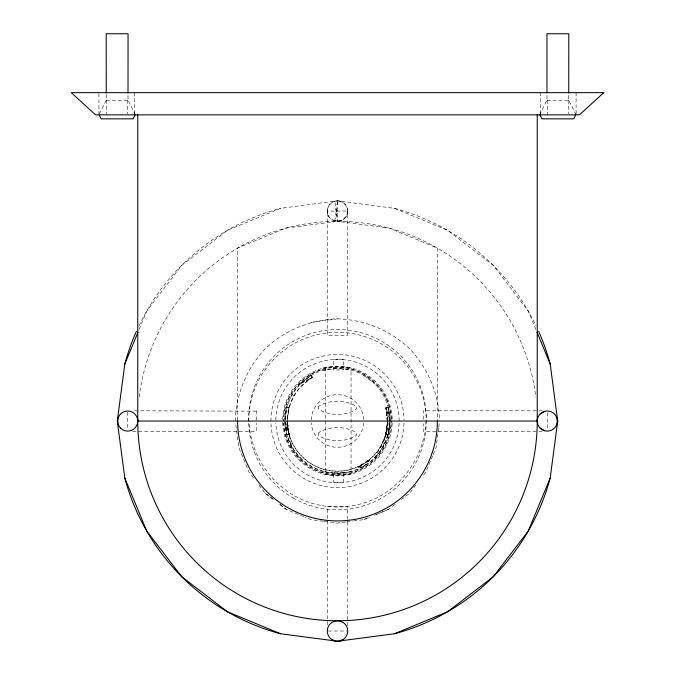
<?xml version="1.0" encoding="UTF-8"?>
<svg xmlns="http://www.w3.org/2000/svg" width="675" height="675" viewBox="0 0 675 675"><rect width="100%" height="100%" fill="white"/><g stroke="black" fill="none" stroke-linecap="round" stroke-linejoin="round"><path stroke-width="0.51" stroke-dasharray="3.38 2.53" d="M135.346 114.851L128.014 100.221L128.014 93.994M576.079 114.851L568.747 100.221L568.755 93.994M256.205 411.159L132.756 410.805M287.525 422.997L289.052 434.05L286.622 434.59L287.145 423.073L286.622 434.59L291.887 447.272L288.951 433.974L287.238 420.981A50.288 50.288 0 0 0 336.428 471.251A50.288 50.288 0 0 0 387.686 422.997M387.391 421.934L388.252 407.363L385.898 407.801L388.252 407.363L389.964 420.069M387.45 419.85L388.252 407.363L385.788 407.843L388.252 407.363L390.057 420.981M286.208 410.518L284.901 420.424M235.288 420.981C236.073 394.031 246.704 368.356 265.207 348.747C284.816 330.244 310.492 319.613 337.433 318.828C364.382 319.613 390.057 330.244 409.666 348.747C427.849 368.12 438.682 393.339 439.45 419.96M284.833 420.981L286.622 407.363L291.887 394.681M312.542 377.35C293.009 388.707 282.876 413.176 289.516 434.911L285.5 422.955M289.052 434.05L286.622 434.59L284.842 420.981L286.63 407.363L289.069 407.843L286.63 407.363L289.001 407.81L287.272 420.972A50.169 50.169 0 0 0 385.889 433.966L388.243 434.59L390.091 421.048M334.851 220.953L336.175 211.241M336.15 211.064L337.5 201.184M385.923 433.974L380.911 446.074L374.625 458.165L382.978 447.272L385.923 433.974L387.636 420.727M380.911 446.074L382.995 447.28L388.235 434.59L390.04 420.981L388.252 407.363L385.822 407.852L388.252 407.363L385.822 407.902L388.252 407.363M425.883 421.04C425.107 451.373 407.632 479.478 381.873 495.121A88.754 88.754 0 0 1 293.127 495.121C266.321 479.039 249.278 449.508 248.746 418.255A88.754 88.754 0 0 1 337.5 329.51A88.754 88.754 0 0 1 426.254 418.255L426.009 420.112M438.649 428.093L436.101 447.415L432.928 454.984M438.742 427.081L439.585 420.981M387.939 421.942L388.252 434.59L385.822 434.042L387.34 422.98L385.163 435.898L385.898 436.101L388.252 434.59L390.04 420.981L385.864 407.911M385.822 434.042L387.307 422.997M385.898 436.101L387.788 422.955M139.193 329.282L146.796 310.939L181.786 265.334L227.399 230.335L280.505 208.339L337.5 200.829L394.495 208.339L447.601 230.335L493.214 265.334L528.204 310.939L535.807 329.282M432.574 455.946L425.9 472.053L422.12 476.913M106.625 100.221L106.574 114.851M547.358 100.221L547.315 114.851M99.377 113.932L106.253 100.221L106.245 93.994M539.654 114.851L546.986 100.221L546.986 93.994M346.359 216.186L342.613 219.932L340.149 220.953L285.803 228.108L237.634 248.062L237.634 421.04M415.884 485.047L409.666 493.206L401.507 499.424M390.032 420.002A52.599 52.599 0 0 0 311.133 375.418L300.248 383.788L291.878 394.681L293.962 395.879M395.002 504.419L388.513 509.439L374.296 515.329L388.488 509.406M310.129 374.212L312.601 377.435L311.141 375.427L300.223 383.771L301.944 385.484M353.7 520.948L363.876 519.64L369.546 517.252M363.876 519.64L369.562 517.286M286.63 434.59L288.951 433.974M337.5 200.829C332.007 200.939 327.375 205.571 327.265 211.064L327.265 335.315L347.735 335.315L347.735 211.064C347.625 205.571 342.993 200.939 337.5 200.829L337.5 221.299L389.197 228.108L437.366 248.062L437.366 421.04M311.006 322.346L337.433 318.87M323.257 368.052L337.433 366.188L351.616 368.052M351.616 473.901L337.433 475.774L323.257 473.901M345.566 522.02L337.433 523.125L331.341 522.29M346.587 521.918L352.688 521.117M325.409 369.959L323.823 370.17L337.433 368.373L351.051 370.17M106.253 100.221L128.014 100.221M546.986 100.221L568.747 100.221M542.211 410.805L423.225 410.805L423.225 421.04M132.756 431.274L256.213 431.274L256.213 423.09M542.211 431.274L423.225 431.274L423.225 423.689M328.286 631.015L346.714 631.015M337.5 211.064L336.175 210.895L335.829 208.643M334.893 220.615L337.5 220.953L334.851 201.184M323.823 471.791L337.433 473.58L351.051 471.791L351.051 367.976M323.198 521.252L310.998 519.64L305.328 517.252M324.219 521.387L330.32 522.188M279.855 504.444L286.36 509.439L304.366 516.898M363.741 375.427L374.625 383.771M258.989 485.047L265.207 493.206L273.367 499.424M279.872 504.419L286.377 509.406M265.207 493.206L273.341 499.449M291.878 447.28L300.248 458.165M253.378 477.731L248.974 472.053L238.773 447.415L235.558 423.014M311.124 375.418L312.584 377.418L300.223 383.771L312.483 377.283L301.877 385.417A50.288 50.288 0 0 0 287.162 419.977M568.375 100.221L568.426 113.813M127.642 100.221L127.685 113.813M284.833 420.964L289.465 434.911L287.601 422.938M389.256 418.534L390.032 420.972M391.129 419.985C391.019 391.525 365.799 367.006 337.433 367.158C308.627 366.972 283.433 392.175 283.618 420.981A53.823 53.823 0 0 1 336.935 367.158A53.823 53.823 0 0 1 391.247 419.977M387.636 420.972L385.898 407.801L387.104 419.926M283.88 422.972C284.285 451.069 309.504 474.922 337.433 474.803C366.238 474.981 391.441 449.786 391.255 420.981A53.823 53.823 0 0 1 338.437 474.787A53.823 53.823 0 0 1 283.652 422.98M387.577 420.989L385.906 407.869L387.18 419.918M336.488 213.587L336.842 216.27M387.652 422.913L388.252 434.59M576.079 92.661L576.079 113.839M547.476 412.855L547.476 429.907M540.582 92.661L540.582 113.839M347.735 625.75L347.735 506.773L327.265 506.773L327.265 625.75M325.603 367.74L325.603 472.019M256.213 410.805L256.213 422.069M134.418 92.661L134.418 113.839M127.524 412.18L127.524 429.072M98.921 93.665L98.921 113.839M138.991 325.713A220.21 220.21 0 0 1 280.505 208.339M394.495 208.339A220.21 220.21 0 0 1 536.009 325.713M139.21 397.06A199.741 199.741 0 0 1 535.79 397.06M399.111 423.039A61.644 61.644 0 0 1 337.5 482.684A61.644 61.644 0 0 1 275.889 423.039M275.864 420.044A61.644 61.644 0 0 1 337.998 359.404A61.644 61.644 0 0 1 399.144 421.04M404.03 423.073A66.563 66.563 0 0 1 337.5 487.603A66.563 66.563 0 0 1 270.97 423.073M270.937 421.04A66.563 66.563 0 0 1 336.994 354.476A66.563 66.563 0 0 1 404.055 420.027M392.192 423.014A54.793 54.793 0 0 1 308.872 467.741A54.793 54.793 0 0 1 310.627 373.191A54.793 54.793 0 0 1 392.234 420.981M390.007 422.93A52.599 52.599 0 0 1 310.289 466.037A52.599 52.599 0 0 1 311.133 375.418M389.534 423.065A52.135 52.135 0 0 1 337.433 473.116A52.135 52.135 0 0 1 285.339 423.065M363.665 422.938A26.3 26.3 0 0 1 337.433 447.28A26.3 26.3 0 0 1 311.209 422.938M311.15 420.002A26.3 26.3 0 0 1 337.922 394.681A26.3 26.3 0 0 1 363.741 420.981M347.735 211.064C348.055 224.142 326.945 224.142 327.265 211.064L347.735 211.064A10.235 10.235 0 0 0 332.387 202.205A10.235 10.235 0 0 0 332.387 219.932A10.235 10.235 0 0 0 347.735 211.064M318.887 406.19L318.237 407.827L318.887 409.463C329.527 416.028 345.347 416.028 355.978 409.463L356.636 407.827L355.978 406.19C345.347 399.625 329.527 399.625 318.887 406.19M318.887 432.498L318.237 434.126L318.887 435.763C329.527 442.327 345.347 442.327 355.978 435.763L356.636 434.126L355.978 432.498C345.347 425.925 329.527 425.925 318.887 432.498M369.765 459.337L363.732 466.526L358.147 467.598L370.052 459.633L363.732 466.526L357.733 466.822L369.765 459.337M343.432 359.724L333.222 359.724L333.222 369.934L343.432 369.934L343.432 359.724M343.432 472.686L333.222 472.686L333.222 482.203L343.432 482.203L343.432 472.686M293.127 497.905A88.754 88.754 0 0 0 426.254 421.04A88.754 88.754 0 0 0 293.127 344.183A88.754 88.754 0 0 0 293.127 497.905"/><path stroke-width="1.01" d="M128.014 92.956L128.056 33.75L106.203 33.75L106.245 92.956M568.755 92.956L568.797 33.75L546.944 33.75L546.986 92.956M136.342 331.442A220.21 220.21 0 0 0 124.799 364.044L117.29 421.04L124.799 478.035L146.796 531.149L181.786 576.754L227.399 611.744L280.505 633.749L337.5 641.25L394.495 633.749L447.601 611.744L493.214 576.754L528.204 531.149L550.201 478.035L557.71 421.04L550.201 364.044A220.21 220.21 0 0 0 538.658 331.442M124.799 364.044L137.995 332.184M134.975 114.851L133.178 118.834L101.081 118.834L99.293 114.851M575.708 114.851L573.919 118.834L541.822 118.834L540.025 114.851M540.186 413.927L544.7 411.328M340.149 640.904L342.613 639.875M544.7 430.76L540.186 428.152M332.387 639.875A10.235 10.235 0 0 0 347.735 631.015A10.235 10.235 0 0 0 332.387 622.156A10.235 10.235 0 0 0 332.387 639.875L334.851 640.904M537.005 332.184L550.201 364.044M537.241 114.851L537.241 421.04L137.759 421.04L137.759 114.851M117.644 418.39L117.644 423.689M550.201 478.035A220.21 220.21 0 0 1 394.495 633.749M280.505 633.749A220.21 220.21 0 0 1 124.799 478.035M537.224 418.973A199.741 199.741 0 0 1 337.5 620.781A199.741 199.741 0 0 1 137.776 418.973M437.366 421.04A99.866 99.866 0 0 1 337.5 520.914A99.866 99.866 0 0 1 237.634 421.04M603.754 92.661L579.42 114.851L95.58 114.851L71.246 92.661L603.754 92.661M557.356 423.689L557.356 418.39A10.235 10.235 0 0 1 557.356 423.689M542.27 429.756A10.057 10.057 0 0 0 557.356 421.04A10.057 10.057 0 0 0 542.27 412.332A10.057 10.057 0 0 0 542.27 429.756M120.589 428.152A10.057 10.057 0 0 0 137.422 423.647A10.057 10.057 0 0 0 125.094 411.328A10.057 10.057 0 0 0 120.589 428.152"/></g></svg>
